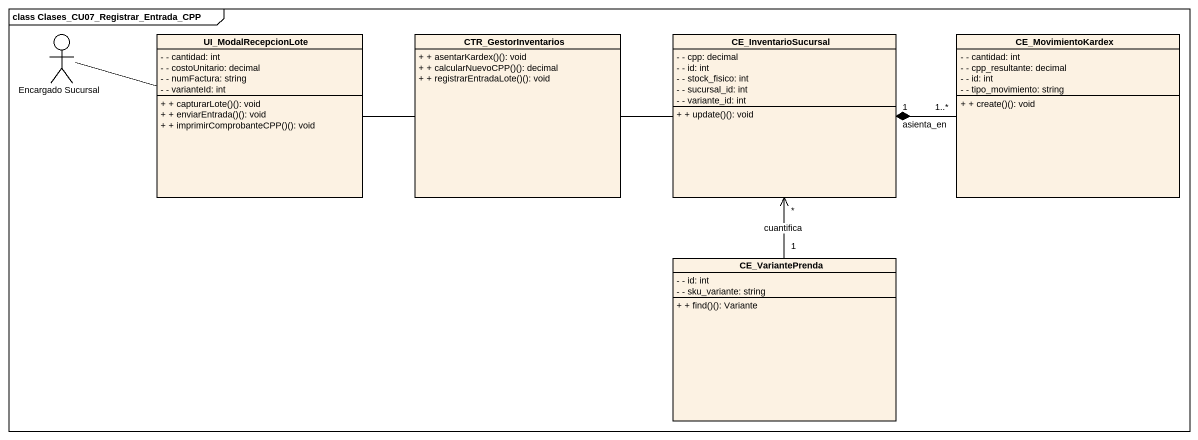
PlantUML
@startuml
mainframe class Clases_CU07_Registrar_Entrada_CPP
allowmixing
hide circle
hide empty members
skinparam classAttributeIconSize 0
actor "Encargado Sucursal" as Encargado_Sucursal
class UI_ModalRecepcionLote {
  - - cantidad: int
  - - costoUnitario: decimal
  - - numFactura: string
  - - varianteId: int
  + + capturarLote()(): void
  + + enviarEntrada()(): void
  + + imprimirComprobanteCPP()(): void
}
class CTR_GestorInventarios {
  + + asentarKardex()(): void
  + + calcularNuevoCPP()(): decimal
  + + registrarEntradaLote()(): void
}
class CE_InventarioSucursal {
  - - cpp: decimal
  - - id: int
  - - stock_fisico: int
  - - sucursal_id: int
  - - variante_id: int
  + + update()(): void
}
class CE_MovimientoKardex {
  - - cantidad: int
  - - cpp_resultante: decimal
  - - id: int
  - - tipo_movimiento: string
  + + create()(): void
}
class CE_VariantePrenda {
  - - id: int
  - - sku_variante: string
  + + find()(): Variante
}
Encargado_Sucursal -right- UI_ModalRecepcionLote
UI_ModalRecepcionLote -right- CTR_GestorInventarios
CTR_GestorInventarios -right- CE_InventarioSucursal
CE_InventarioSucursal "1" *-right- "1..*" CE_MovimientoKardex : asienta_en
CE_VariantePrenda "1" -up-> "*" CE_InventarioSucursal : cuantifica
@enduml
